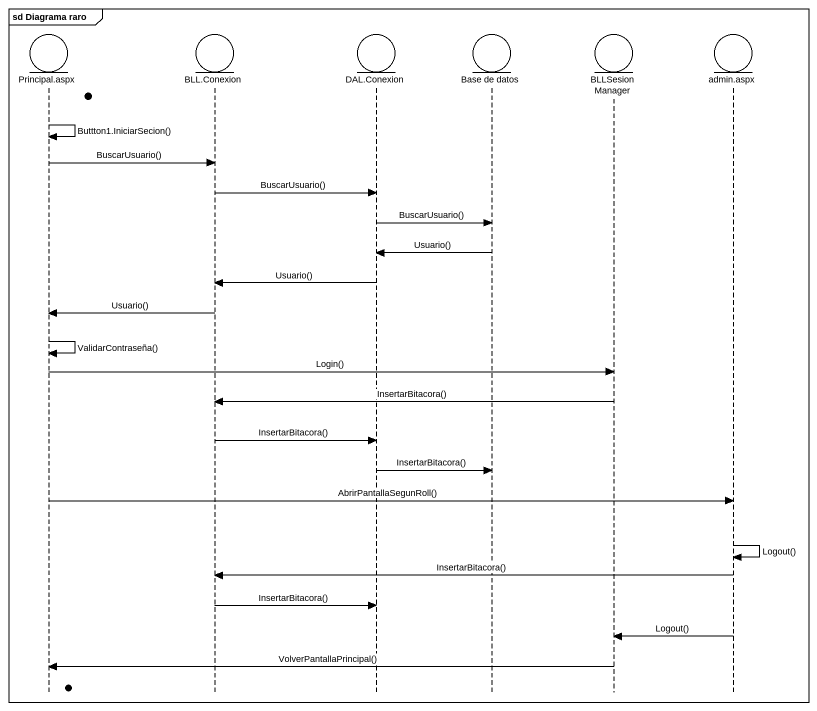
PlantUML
@startuml
mainframe sd Diagrama raro
hide footbox
entity "Principal.aspx" as Principal_aspx
entity "BLL.Conexion" as BLL_Conexion
entity "DAL.Conexion" as DAL_Conexion
entity "Base de datos" as Base_de_datos
entity BLLSesionManager
entity "admin.aspx" as admin_aspx

Principal_aspx -> Principal_aspx : Buttton1.IniciarSecion()
Principal_aspx -> BLL_Conexion : BuscarUsuario()
BLL_Conexion -> DAL_Conexion : BuscarUsuario()
DAL_Conexion -> Base_de_datos : BuscarUsuario()
Base_de_datos -> DAL_Conexion : Usuario()
DAL_Conexion -> BLL_Conexion : Usuario()
BLL_Conexion -> Principal_aspx : Usuario()
Principal_aspx -> Principal_aspx : ValidarContraseña()
Principal_aspx -> BLLSesionManager : Login()
BLLSesionManager -> BLL_Conexion : InsertarBitacora()
BLL_Conexion -> DAL_Conexion : InsertarBitacora()
DAL_Conexion -> Base_de_datos : InsertarBitacora()
Principal_aspx -> admin_aspx : AbrirPantallaSegunRoll()
admin_aspx -> admin_aspx : Logout()
admin_aspx -> BLL_Conexion : InsertarBitacora()
BLL_Conexion -> DAL_Conexion : InsertarBitacora()
admin_aspx -> BLLSesionManager : Logout()
BLLSesionManager -> Principal_aspx : VolverPantallaPrincipal()
@enduml
